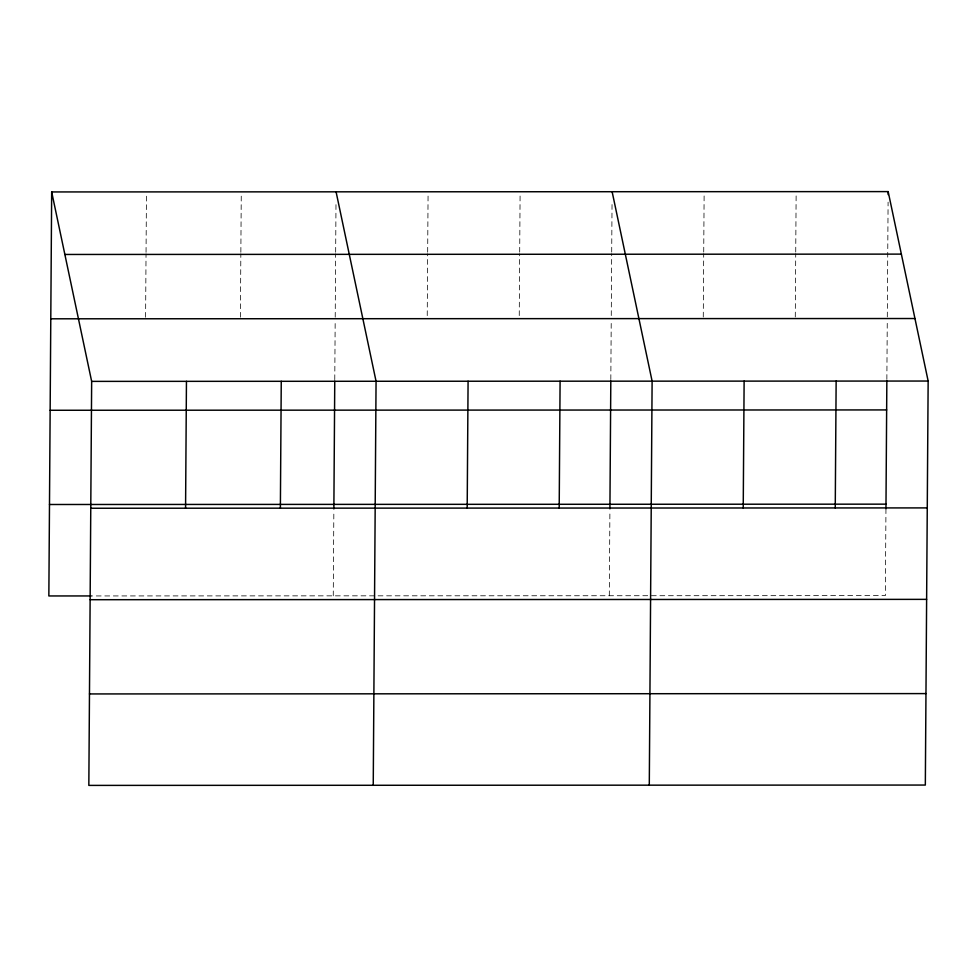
<?xml version="1.0" encoding="UTF-8"?>
<svg xmlns="http://www.w3.org/2000/svg" width="977" height="977" viewBox="0 0 977 977"><rect width="100%" height="100%" fill="white"/><g stroke="black" fill="none" stroke-linecap="round" stroke-linejoin="round"><path stroke-width="0.73" stroke-dasharray="4.88 3.66" d="M145.597 317.256L146.037 253.825M146.049 252.31L146.452 194.924M240.403 317.22L240.843 253.788M240.855 252.274L241.258 194.887M333.255 595.848L333.853 510.482M334.769 379.662L335.172 321.738M335.209 317.183L335.648 253.751M335.661 252.237L336.003 202.398M427.23 315.632L427.67 253.715M427.67 252.2L428.073 194.814M519.251 315.595L519.679 253.678M519.691 252.164L520.094 194.777M609.306 595.738L609.904 510.373M610.82 379.552L611.236 320.102M611.26 315.559L611.7 253.641M611.7 252.127L612.054 202.288M703.269 317.036L703.709 253.593M703.721 252.09L704.136 193.19M795.278 317L795.73 253.556M795.73 252.054L796.145 193.153M885.956 508.736L885.345 595.616L90.983 595.946M886.86 379.442L887.275 319.992M887.299 316.951L888.093 202.178"/><path stroke-width="1.47" d="M51.671 191.944L91.655 381.384L88.834 785.398L925.329 785.056L928.15 381.042L888.166 191.602L51.671 191.944L48.85 595.958L90.983 595.946M185.569 508.211L186.448 381.335M280.375 508.162L281.254 381.299M333.865 508.956L334.757 381.189M373.238 785.288L376.06 381.262L336.076 191.822M467.189 508.089L468.081 381.225M559.198 508.052L560.09 381.189M609.917 508.846L610.808 381.079M649.29 785.166L652.111 381.152L612.127 191.712M743.228 507.979L744.12 381.115M835.25 507.942L836.141 381.079M885.956 508.736L886.847 380.969M888.154 194.618L888.166 191.602M64.861 254.46L901.368 254.118M50.78 318.807L914.961 318.526M91.655 381.384L928.15 381.042M50.145 410.267L886.652 409.925M49.485 504.498L885.992 504.156M90.763 508.248L927.258 507.906M90.128 599.707L926.623 599.365M89.469 693.939L925.964 693.597"/></g></svg>
